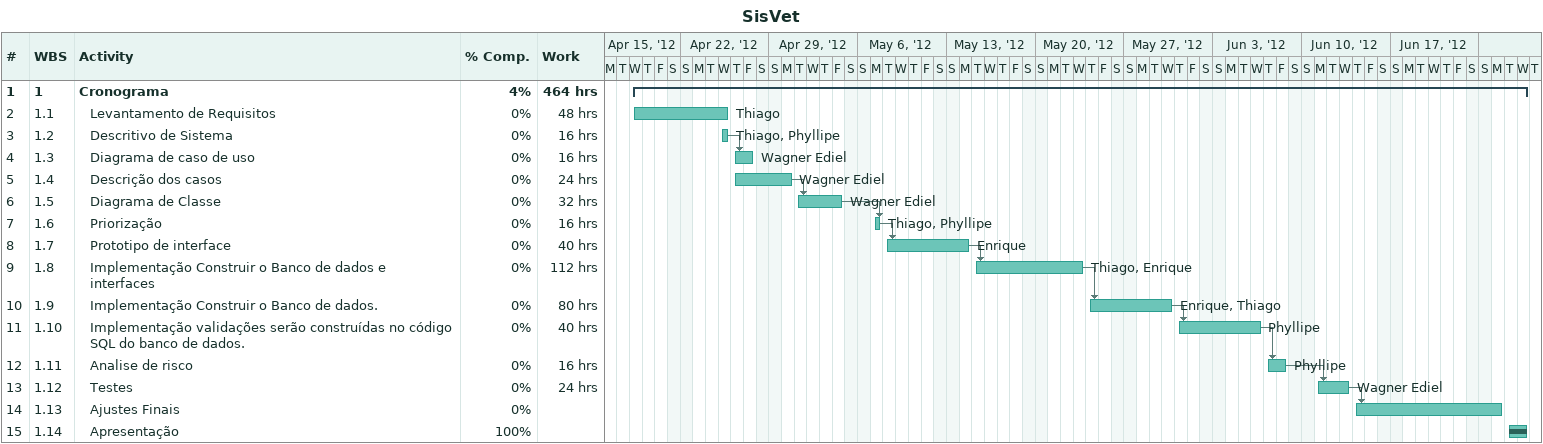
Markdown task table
SisVet

| ID | WBS | Task | Start | Finish | Predecessors | Resources | % complete | Work (h) |
|---|---|---|---|---|---|---|---|---|
| 1 | 1 | **Cronograma** | 2012-04-18 | 2012-06-27 |  |  | 4 | 464 |
| 2 | 1.1 | Levantamento de Requisitos | 2012-04-18 | 2012-04-25 |  | Thiago | 0 | 48 |
| 3 | 1.2 | Descritivo de Sistema | 2012-04-25 | 2012-04-25 |  | Thiago, Phyllipe | 0 | 16 |
| 4 | 1.3 | Diagrama de caso de uso | 2012-04-26 | 2012-04-27 | 3 | Wagner Ediel | 0 | 16 |
| 5 | 1.4 | Descrição dos casos | 2012-04-26 | 2012-04-30 |  | Wagner Ediel | 0 | 24 |
| 6 | 1.5 | Diagrama de Classe | 2012-05-01 | 2012-05-04 | 5 | Wagner Ediel | 0 | 32 |
| 7 | 1.6 | Priorização | 2012-05-07 | 2012-05-07 | 6 | Thiago, Phyllipe | 0 | 16 |
| 8 | 1.7 | Prototipo de interface | 2012-05-08 | 2012-05-14 | 7 | Enrique | 0 | 40 |
| 9 | 1.8 | Implementação Construir o Banco de dados e interfaces | 2012-05-15 | 2012-05-23 | 8 | Thiago, Enrique | 0 | 112 |
| 10 | 1.9 | Implementação Construir o Banco de dados. | 2012-05-24 | 2012-05-30 | 9 | Enrique, Thiago | 0 | 80 |
| 11 | 1.10 | Implementação validações serão construídas no código SQL do banco de dados. | 2012-05-31 | 2012-06-06 | 10 | Phyllipe | 0 | 40 |
| 12 | 1.11 | Analise de risco | 2012-06-07 | 2012-06-08 | 11 | Phyllipe | 0 | 16 |
| 13 | 1.12 | Testes | 2012-06-11 | 2012-06-13 | 12 | Wagner Ediel | 0 | 24 |
| 14 | 1.13 | Ajustes Finais | 2012-06-14 | 2012-06-25 | 13 |  | 0 |  |
| 15 | 1.14 | Apresentação | 2012-06-26 | 2012-06-27 |  |  | 100 |  |
